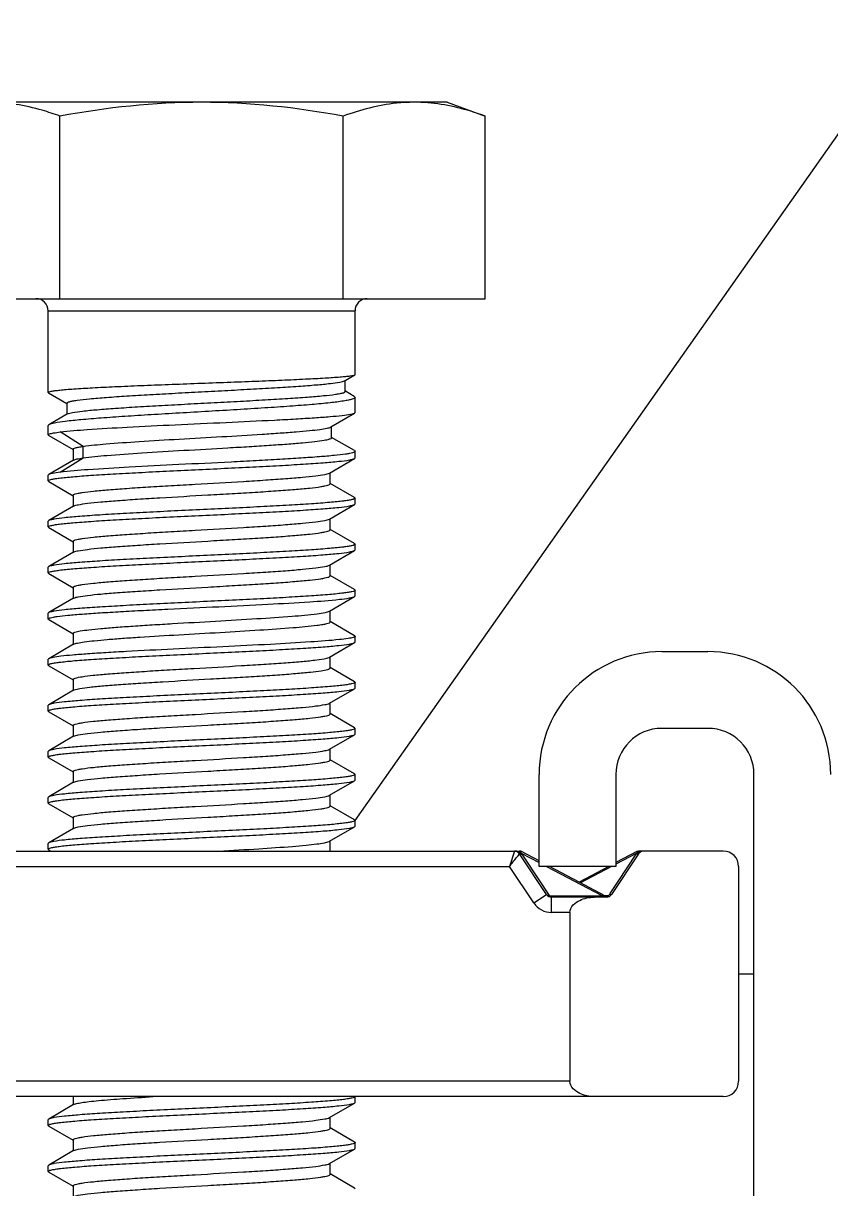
# Model space of a CAD drawing. Extents: x 27938 to 1507990, y 110129 to 923079.
# Drawn here: x 671684.2 to 671989.8, y 382365.2 to 382806.3 of the extents above; entities that cross this region are included whole.
import ezdxf

# ---------------------------------------------------------------- set-up
doc = ezdxf.new("R2010")
doc.units = 0
doc.header["$LTSCALE"] = 1000
doc.header["$MEASUREMENT"] = 0
doc.styles.get("Standard").update_dxf_attribs({"font": 'gbenor.shx', "bigfont": 'gbcbig.shx'})
doc.dimstyles.get("Standard").update_dxf_attribs({"dimtxt": 0.18, "dimasz": 0.18, "dimexe": 0.18, "dimexo": 0.0625, "dimgap": 0.09, "dimtad": 0, "dimtih": 1, "dimtoh": 1, "dimdec": 4, "dimzin": 0, "dimdsep": 46, "dimtxsty": 'Standard', "dimcen": 0.09, "dimadec": 0, "dimazin": 0, "dimtfac": 1, "dimtdec": 4, "dimtofl": 0, "dimtmove": 0, "dimatfit": 3, "dimfxl": 1, "dimtolj": 1, "dimtzin": 0, "dimarcsym": 0})

msp = doc.modelspace()

# ---------------------------------------------------------------- linework, layer by layer
at = {"linetype": 'Continuous'}
for p, q in [((671844.57, 382776.43), (671658.71, 382776.43)), ((671844.57, 382776.43), (671858.95, 382771.2)), ((671697.99, 382702.09), (671697.99, 382771.2)), ((671805.29, 382702.09), (671805.29, 382771.2)), ((671858.95, 382702.09), (671858.95, 382771.2)), ((671644.34, 382702.09), (671858.95, 382702.09)), ((671693.56, 382666.61), (671693.56, 382697.44)), ((671693.56, 382666.61), (671693.56, 382697.44)), ((671693.56, 382697.44), (671809.72, 382697.44)), ((671809.72, 382673.39), (671809.72, 382697.44)), ((671809.72, 382673.39), (671809.72, 382697.44)), ((671805.79, 382671.05), (671806, 382671.17)), ((671806, 382671.17), (671809.62, 382673.27)), ((671806, 382666.93), (671806, 382671.17)), ((671809.62, 382673.27), (671809.72, 382673.39)), ((671693.56, 382666.61), (671693.56, 382666.63)), ((671693.7, 382666.45), (671693.56, 382666.61)), ((671693.7, 382666.45), (671700.57, 382662.46)), ((671806.05, 382667.03), (671806, 382667.06)), ((671809.4, 382665.08), (671806.05, 382667.03)), ((671809.4, 382665.08), (671809.72, 382664.71)), ((671700.57, 382662.46), (671700.62, 382662.43)), ((671700.62, 382662.56), (671700.62, 382658.33)), ((671809.72, 382658.96), (671809.72, 382664.71)), ((671809.72, 382658.96), (671809.72, 382664.71)), ((671700.85, 382658.46), (671693.83, 382654.39)), ((671800.58, 382653.55), (671809.55, 382658.77)), ((671809.55, 382658.77), (671809.72, 382658.96)), ((671693.83, 382654.39), (671693.56, 382654.07)), ((671693.56, 382650.54), (671693.56, 382654.07)), ((671693.56, 382650.54), (671693.56, 382654.07)), ((671800.81, 382649.46), (671800.81, 382653.68)), ((671693.76, 382650.31), (671693.56, 382650.54)), ((671693.76, 382650.31), (671702.97, 382644.95)), ((671706.76, 382646.19), (671698.08, 382651.64)), ((671809.49, 382644.57), (671800.81, 382649.6)), ((671702.97, 382645.09), (671702.97, 382640.87)), ((671706.76, 382641.83), (671706.76, 382646.19)), ((671809.49, 382644.57), (671809.72, 382644.3)), ((671809.72, 382641.83), (671809.72, 382644.3)), ((671809.72, 382641.83), (671809.72, 382644.3)), ((671809.72, 382644.3), (671809.72, 382644.27)), ((671703.21, 382641), (671693.76, 382635.53)), ((671698.08, 382636.4), (671706.76, 382641.83)), ((671800.08, 382636.1), (671809.53, 382641.6)), ((671809.53, 382641.6), (671809.72, 382641.83)), ((671693.76, 382635.53), (671693.56, 382635.3)), ((671693.56, 382633.12), (671693.56, 382635.3)), ((671693.56, 382633.12), (671693.56, 382635.3)), ((671800.31, 382632.02), (671800.31, 382636.24)), ((671693.76, 382632.89), (671693.56, 382633.12)), ((671693.76, 382632.89), (671702.97, 382627.53)), ((671809.52, 382626.82), (671800.31, 382632.16)), ((671702.97, 382627.66), (671702.97, 382623.44)), ((671809.52, 382626.82), (671809.72, 382626.59)), ((671809.72, 382624.4), (671809.72, 382626.59)), ((671809.72, 382624.4), (671809.72, 382626.59)), ((671809.72, 382626.59), (671809.72, 382626.56)), ((671703.21, 382623.58), (671693.76, 382618.1)), ((671800.08, 382618.68), (671809.53, 382624.18)), ((671809.53, 382624.18), (671809.72, 382624.4)), ((671693.76, 382618.1), (671693.56, 382617.87)), ((671693.56, 382615.69), (671693.56, 382617.87)), ((671693.56, 382615.69), (671693.56, 382617.87)), ((671800.31, 382614.6), (671800.31, 382618.82)), ((671693.76, 382615.46), (671693.56, 382615.69)), ((671693.76, 382615.46), (671702.97, 382610.1)), ((671809.52, 382609.39), (671800.31, 382614.73)), ((671702.97, 382610.24), (671702.97, 382606.02)), ((671809.52, 382609.39), (671809.72, 382609.16)), ((671809.72, 382606.98), (671809.72, 382609.16)), ((671809.72, 382606.98), (671809.72, 382609.16)), ((671809.72, 382609.16), (671809.72, 382609.13)), ((671703.21, 382606.16), (671693.76, 382600.68)), ((671800.08, 382601.26), (671809.53, 382606.75)), ((671809.53, 382606.75), (671809.72, 382606.98)), ((671693.76, 382600.68), (671693.56, 382600.45)), ((671693.56, 382598.27), (671693.56, 382600.45)), ((671693.56, 382598.27), (671693.56, 382600.45)), ((671800.31, 382597.17), (671800.31, 382601.39)), ((671693.76, 382598.04), (671693.56, 382598.27)), ((671693.76, 382598.04), (671702.97, 382592.68)), ((671809.52, 382591.97), (671800.31, 382597.31)), ((671702.97, 382592.82), (671702.97, 382588.6)), ((671809.52, 382591.97), (671809.72, 382591.74)), ((671809.72, 382589.56), (671809.72, 382591.74)), ((671809.72, 382589.56), (671809.72, 382591.74)), ((671809.72, 382591.74), (671809.72, 382591.71)), ((671703.21, 382588.73), (671693.76, 382583.26)), ((671800.08, 382583.83), (671809.53, 382589.33)), ((671809.53, 382589.33), (671809.72, 382589.56)), ((671693.76, 382583.26), (671693.56, 382583.03)), ((671693.56, 382580.84), (671693.56, 382583.03)), ((671693.56, 382580.84), (671693.56, 382583.03)), ((671800.31, 382579.75), (671800.31, 382583.97)), ((671693.56, 382580.84), (671693.57, 382580.88)), ((671693.76, 382580.62), (671693.56, 382580.84)), ((671693.76, 382580.62), (671702.97, 382575.26)), ((671809.52, 382574.54), (671800.31, 382579.88)), ((671702.97, 382575.39), (671702.97, 382571.17)), ((671809.52, 382574.54), (671809.72, 382574.31)), ((671809.72, 382572.13), (671809.72, 382574.31)), ((671809.72, 382572.13), (671809.72, 382574.31)), ((671703.21, 382571.31), (671693.76, 382565.83)), ((671800.08, 382566.41), (671809.53, 382571.9)), ((671809.53, 382571.9), (671809.72, 382572.13)), ((671925.88, 382568.51), (671943.31, 382568.51)), ((671693.76, 382565.83), (671693.56, 382565.6)), ((671693.56, 382563.42), (671693.56, 382565.6)), ((671799.95, 382566.34), (671800.08, 382566.41)), ((671800.31, 382562.32), (671800.31, 382566.54)), ((671693.76, 382563.19), (671693.56, 382563.42)), ((671693.76, 382563.19), (671702.97, 382557.83)), ((671809.52, 382557.12), (671800.31, 382562.46)), ((671702.97, 382557.97), (671702.97, 382553.75)), ((671809.52, 382557.12), (671809.72, 382556.89)), ((671809.53, 382554.48), (671809.72, 382554.71)), ((671809.72, 382554.71), (671809.72, 382556.89)), ((671809.72, 382554.71), (671809.72, 382556.89)), ((671809.72, 382556.89), (671809.72, 382556.86)), ((671703.21, 382553.88), (671693.76, 382548.41)), ((671703.21, 382553.88), (671703.45, 382554)), ((671800.08, 382548.98), (671809.53, 382554.48)), ((671693.76, 382548.41), (671693.56, 382548.18)), ((671693.56, 382546), (671693.56, 382548.18)), ((671693.56, 382546), (671693.56, 382548.18)), ((671693.76, 382545.77), (671693.56, 382546)), ((671800.31, 382544.9), (671800.31, 382549.12)), ((671693.76, 382545.77), (671702.97, 382540.41)), ((671809.52, 382539.7), (671800.31, 382545.04)), ((671702.97, 382540.54), (671702.97, 382536.32)), ((671800.08, 382531.56), (671809.53, 382537.06)), ((671809.52, 382539.7), (671809.72, 382539.47)), ((671809.53, 382537.06), (671809.72, 382537.28)), ((671809.72, 382537.28), (671809.72, 382539.47)), ((671809.72, 382537.28), (671809.72, 382539.47)), ((671809.72, 382539.47), (671809.72, 382539.44)), ((671943.31, 382539.47), (671925.88, 382539.47)), ((671703.21, 382536.46), (671693.76, 382530.98)), ((671693.76, 382530.98), (671693.56, 382530.75)), ((671693.56, 382528.57), (671693.56, 382530.75)), ((671693.56, 382528.57), (671693.56, 382530.75)), ((671693.76, 382528.34), (671693.56, 382528.57)), ((671693.76, 382528.34), (671702.97, 382522.98)), ((671800.31, 382527.48), (671800.31, 382531.7)), ((671809.52, 382522.27), (671800.31, 382527.61)), ((671702.97, 382523.12), (671702.97, 382518.9)), ((671800.08, 382514.14), (671809.53, 382519.63)), ((671809.52, 382522.27), (671809.72, 382522.04)), ((671809.53, 382519.63), (671809.72, 382519.86)), ((671809.72, 382519.86), (671809.72, 382522.04)), ((671809.72, 382519.86), (671809.72, 382522.04)), ((671809.72, 382522.04), (671809.72, 382522.01)), ((671879.42, 382487.19), (671879.42, 382522.04)), ((671908.46, 382522.04), (671908.46, 382487.19)), ((671960.73, 382138.71), (671960.73, 382522.04)), ((671703.21, 382519.04), (671693.76, 382513.56)), ((671693.76, 382513.56), (671693.56, 382513.33)), ((671693.56, 382511.15), (671693.56, 382513.33)), ((671693.56, 382511.15), (671693.56, 382513.33)), ((671693.76, 382510.92), (671693.56, 382511.15)), ((671693.76, 382510.92), (671702.97, 382505.56)), ((671800.31, 382510.05), (671800.31, 382514.27)), ((671809.52, 382504.85), (671800.31, 382510.19)), ((671702.97, 382505.7), (671702.97, 382501.48)), ((671800.08, 382496.71), (671809.53, 382502.21)), ((671809.52, 382504.85), (671809.72, 382504.62)), ((671809.53, 382502.21), (671809.72, 382502.44)), ((671809.72, 382502.44), (671809.72, 382504.62)), ((671809.72, 382502.44), (671809.72, 382504.62)), ((671809.72, 382504.62), (671809.72, 382504.59)), ((671703.21, 382501.61), (671693.76, 382496.14)), ((671633.24, 382493), (671871.9, 382493)), ((671693.76, 382496.14), (671693.56, 382495.91)), ((671693.56, 382493.72), (671693.56, 382495.91)), ((671693.56, 382493.72), (671693.56, 382495.91)), ((671693.76, 382493.5), (671693.56, 382493.72)), ((671693.76, 382493.5), (671694.61, 382493)), ((671799.87, 382496.61), (671800.08, 382496.71)), ((671800.31, 382493), (671800.31, 382496.85)), ((671870.04, 382493), (671868.18, 382487.19)), ((671918.82, 382493), (671917.16, 382493)), ((671918.39, 382493), (671917.2, 382493)), ((671949.11, 382493), (671918.99, 382493)), ((671871.82, 382492.21), (671871.74, 382492.26)), ((671871.9, 382492.2), (671871.82, 382492.21)), ((671882.21, 382476.61), (671871.98, 382491.97)), ((671872.25, 382492.12), (671872.59, 382492.25)), ((671872.45, 382492.33), (671872.73, 382492.81)), ((671872.47, 382492.34), (671872.53, 382492.29)), ((671872.53, 382492.29), (671872.59, 382492.25)), ((671872.59, 382492.25), (671879.42, 382488.66)), ((671879.42, 382489.26), (671872.72, 382492.8)), ((671872.87, 382491.87), (671879.77, 382481.42)), ((671917.06, 382491.97), (671906.82, 382476.61)), ((671916.35, 382492.8), (671908.46, 382488.63)), ((671916.41, 382492.21), (671908.46, 382488.02)), ((671909.27, 382481.48), (671916.17, 382491.88)), ((671916.41, 382492.21), (671916.59, 382492.35)), ((671916.76, 382492.08), (671916.41, 382492.21)), ((671916.71, 382492.64), (671916.61, 382492.43)), ((671917.37, 382492.59), (671918, 382492.8)), ((671635.11, 382487.19), (671868.18, 382487.19)), ((671877.38, 382473.39), (671868.18, 382487.19)), ((671908.46, 382487.19), (671879.42, 382487.19)), ((671882.22, 382487.19), (671903.17, 382476.18)), ((671894.52, 382481.28), (671883.33, 382487.19)), ((671905.73, 382487.19), (671894.52, 382481.28)), ((671906.83, 382487.17), (671895.08, 382480.98)), ((671954.92, 382487.19), (671954.92, 382405.88)), ((671879.77, 382481.42), (671882.72, 382476.94)), ((671904.52, 382475.99), (671894.52, 382481.28)), ((671906.28, 382476.97), (671909.27, 382481.48)), ((671877.38, 382473.39), (671882.21, 382476.61)), ((671882.72, 382476.94), (671883.09, 382476.39)), ((671883.57, 382476.13), (671903.17, 382476.18)), ((671884.15, 382469.77), (671884.15, 382475.58)), ((671904.89, 382475.58), (671884.15, 382475.58)), ((671903.17, 382476.18), (671903.71, 382476.06)), ((671903.71, 382476.06), (671903.87, 382476.02)), ((671903.87, 382476.02), (671904.17, 382475.95)), ((671904.13, 382476.2), (671905.46, 382476.19)), ((671904.34, 382475.79), (671904.17, 382475.95)), ((671905.3, 382475.86), (671905.46, 382476.19)), ((671905.94, 382476.45), (671906.15, 382476.76)), ((671906.33, 382476.41), (671905.94, 382476.45)), ((671906.15, 382476.76), (671906.28, 382476.97)), ((671891.03, 382469.77), (671884.15, 382469.77)), ((671891.03, 382469.77), (671891.03, 382405.88)), ((671954.92, 382446.54), (671960.73, 382446.54)), ((671891.03, 382405.88), (671548.36, 382405.88)), ((671949.11, 382400.07), (671554.17, 382400.07)), ((671703.21, 382397.07), (671693.76, 382391.59)), ((671702.97, 382400.07), (671702.97, 382396.93)), ((671800.08, 382392.17), (671809.53, 382397.66)), ((671809.53, 382397.66), (671809.72, 382397.89)), ((671809.72, 382397.89), (671809.72, 382400.07)), ((671809.72, 382397.89), (671809.72, 382400.07)), ((671693.76, 382391.59), (671693.56, 382391.36)), ((671800.31, 382388.08), (671800.31, 382392.3)), ((671693.56, 382389.18), (671693.56, 382391.36)), ((671693.56, 382389.18), (671693.56, 382391.36)), ((671693.76, 382388.95), (671693.56, 382389.18)), ((671693.76, 382388.95), (671702.97, 382383.59)), ((671809.52, 382382.88), (671800.31, 382388.22)), ((671702.97, 382383.73), (671702.97, 382379.51)), ((671703.21, 382379.64), (671693.76, 382374.17)), ((671800.08, 382374.74), (671809.53, 382380.24)), ((671809.53, 382380.24), (671809.72, 382380.47)), ((671809.72, 382380.47), (671809.72, 382382.65)), ((671809.72, 382380.47), (671809.72, 382382.65)), ((671809.72, 382382.65), (671809.72, 382382.62)), ((671693.76, 382374.17), (671693.56, 382373.94)), ((671693.56, 382371.76), (671693.56, 382373.94)), ((671693.56, 382371.76), (671693.56, 382373.94)), ((671800.31, 382370.66), (671800.31, 382374.88)), ((671693.76, 382371.53), (671693.56, 382371.76)), ((671693.76, 382371.53), (671702.97, 382366.17)), ((671809.52, 382365.46), (671800.31, 382370.8)), ((671702.97, 382366.3), (671702.97, 382362.08)), ((671809.52, 382365.46), (671809.72, 382365.23))]:
    msp.add_line(p, q, dxfattribs=at)
for centre, radius, start, end in [((671688.92, 382697.44), 4.65, 0, 90), ((671814.37, 382697.44), 4.65, 90, 180), ((671809.51, 382664.71), 0.216, 352.473, 359.9874), ((671925.88, 382522.04), 46.46, 90, 180), ((671943.31, 382522.04), 46.46, 0, 90), ((671925.88, 382522.04), 17.42, 90, 180), ((671943.31, 382522.04), 17.42, 0, 90), ((671870.05, 382487.71), 5.29, 80.5318, 90.0397), ((671870.04, 382490.68), 2.32, 33.6901, 90), ((671918.99, 382490.68), 2.32, 90, 146.3099), ((671949.11, 382487.19), 5.81, 0, 90), ((671870.33, 382488.83), 4.13, 67.0808, 71.6139), ((671870.5, 382489.24), 3.69, 62.2609, 67.0902), ((671870.62, 382489.48), 3.42, 61.176, 62.2111), ((671871.13, 382491.99), 1.36, 32.6852, 34.7374), ((671870.71, 382489.63), 3.24, 57.7436, 61.1962), ((671870.99, 382491.89), 1.54, 29.1761, 32.7458), ((671871.13, 382491.97), 1.37, 24.8124, 29.1852), ((671871.28, 382492.04), 1.21, 19.6457, 24.8196), ((671871.41, 382492.09), 1.07, 13.0088, 19.662), ((671869.49, 382489.65), 4.05, 33.3657, 39.9733), ((671919.57, 382489.62), 4.09, 140.7761, 146.4499), ((671937.18, 382424.54), 70.87, 106.6154, 106.8895), ((671917.73, 382492.03), 1.18, 160.2304, 163.9636), ((671909.23, 382518.19), 26.86, 286.6266, 287.6315), ((671884.15, 382477.9), 2.32, 213.6901, 270), ((671883.7, 382477.53), 1.74, 242.3724, 264.9828), ((671904.33, 382476.65), 0.719, 256.9317, 262.7384), ((671905.34, 382477.53), 1.74, 242.1358, 297.4642), ((671904.89, 382477.9), 2.32, 270, 326.3099), ((671904.42, 382476.43), 1.05, 323.4647, 326.9897), ((671884.15, 382477.9), 8.13, 213.6901, 270), ((671949.11, 382405.88), 5.81, 270, 0)]:
    msp.add_arc(centre, radius, start, end, dxfattribs=at)
for points, knots in [([(671697.99, 382771.2), (671695.79, 382772), (671687.13, 382774.88), (671677.96, 382776.43), (671671.16, 382776.43)], [0, 0, 0, 0, 0.255699, 1, 1, 1, 1]), ([(671832.12, 382776.43), (671829.87, 382776.43), (671820.72, 382775.95), (671811.77, 382773.56), (671805.29, 382771.2)], [0, 0, 0, 0, 0.246322, 1, 1, 1, 1]), ([(671858.95, 382771.2), (671856.75, 382772), (671848.09, 382774.88), (671838.92, 382776.43), (671832.12, 382776.43)], [0, 0, 0, 0, 0.255699, 1, 1, 1, 1]), ([(671693.56, 382666.63), (671693.6, 382666.76), (671694.09, 382666.92), (671694.89, 382667.12), (671696.31, 382667.32), (671698.18, 382667.53), (671700.56, 382667.75), (671704.65, 382668.05), (671710.79, 382668.41), (671719.22, 382668.83), (671728.85, 382669.24), (671739.31, 382669.65), (671750.23, 382670.06), (671761.19, 382670.47), (671771.81, 382670.87), (671781.69, 382671.27), (671790.46, 382671.66), (671797.81, 382672.05), (671802.91, 382672.38), (671806.08, 382672.66), (671807.73, 382672.84), (671808.85, 382673.03), (671809.44, 382673.16), (671809.62, 382673.27)], [0, 0, 0, 0, 0.003381, 0.010986, 0.023001, 0.039366, 0.059948, 0.084568, 0.144999, 0.218466, 0.30228, 0.393369, 0.488398, 0.583881, 0.67631, 0.762298, 0.838693, 0.902698, 0.951975, 0.970513, 0.984751, 0.994586, 1, 1, 1, 1]), ([(671700.62, 382662.56), (671700.62, 382662.68), (671701.02, 382662.94), (671701.73, 382663.14), (671702.98, 382663.42), (671705.5, 382663.8), (671709.76, 382664.26), (671716.02, 382664.78), (671723.64, 382665.3), (671732.34, 382665.82), (671741.78, 382666.34), (671751.63, 382666.87), (671761.52, 382667.39), (671771.09, 382667.91), (671780, 382668.42), (671787.94, 382668.93), (671794.62, 382669.44), (671799.86, 382669.9), (671803.38, 382670.43), (671805.25, 382670.73), (671805.79, 382671.05)], [0, 0, 0, 0, 0.003478, 0.010905, 0.022714, 0.038888, 0.08377, 0.143931, 0.217105, 0.300546, 0.391147, 0.485568, 0.580364, 0.672117, 0.757557, 0.833683, 0.897862, 0.947927, 0.982266, 1, 1, 1, 1]), ([(671700.85, 382658.46), (671701.42, 382658.79), (671703.39, 382659.11), (671707.09, 382659.66), (671712.57, 382660.14), (671719.5, 382660.67), (671727.67, 382661.19), (671736.77, 382661.72), (671746.45, 382662.24), (671756.36, 382662.76), (671766.15, 382663.28), (671775.44, 382663.8), (671783.93, 382664.31), (671791.31, 382664.82), (671797.31, 382665.31), (671801.38, 382665.76), (671803.77, 382666.12), (671804.95, 382666.38), (671805.63, 382666.57), (671806, 382666.82), (671806, 382666.93)], [0, 0, 0, 0, 0.01879, 0.054986, 0.107411, 0.174108, 0.252565, 0.339846, 0.432717, 0.527771, 0.621558, 0.710715, 0.792084, 0.862827, 0.920523, 0.963255, 0.978576, 0.989732, 0.99673, 1, 1, 1, 1]), ([(671809.72, 382664.68), (671809.7, 382664.53), (671809.27, 382664.23), (671808.45, 382663.96), (671807.09, 382663.63), (671804.34, 382663.15), (671799.73, 382662.59), (671792.96, 382661.96), (671784.7, 382661.33), (671775.26, 382660.69), (671764.96, 382660.06), (671754.19, 382659.42), (671743.33, 382658.79), (671732.76, 382658.17), (671722.88, 382657.55), (671714.02, 382656.93), (671706.53, 382656.32), (671700.62, 382655.75), (671696.6, 382655.13), (671694.46, 382654.75), (671693.83, 382654.39)], [0, 0, 0, 0, 0.003886, 0.011519, 0.02334, 0.039356, 0.083514, 0.142565, 0.214445, 0.296599, 0.386099, 0.479746, 0.574189, 0.666041, 0.75202, 0.829053, 0.894388, 0.945711, 0.981256, 1, 1, 1, 1]), ([(671698.08, 382651.64), (671701.5, 382652.06), (671709.96, 382652.71), (671724.48, 382653.56), (671742, 382654.4), (671760.58, 382655.25), (671775.79, 382655.97), (671786.96, 382656.57), (671794.01, 382657), (671799.88, 382657.43), (671804.44, 382657.81), (671807.49, 382658.26), (671809.09, 382658.5), (671809.55, 382658.77)], [0, 0, 0, 0, 0.092558, 0.227667, 0.390531, 0.563263, 0.72685, 0.799502, 0.863318, 0.916535, 0.9577, 0.985721, 1, 1, 1, 1]), ([(671706.76, 382646.19), (671709.61, 382646.61), (671716.68, 382647.25), (671728.81, 382648.12), (671743.44, 382648.98), (671758.99, 382649.86), (671771.75, 382650.6), (671781.13, 382651.23), (671787.1, 382651.68), (671792.1, 382652.13), (671796.02, 382652.55), (671798.72, 382653), (671800.15, 382653.3), (671800.58, 382653.55)], [0, 0, 0, 0, 0.091917, 0.225875, 0.387382, 0.558899, 0.721827, 0.794479, 0.858578, 0.912404, 0.954539, 0.98392, 1, 1, 1, 1]), ([(671693.56, 382650.54), (671693.56, 382650.57), (671693.66, 382650.78), (671693.9, 382650.85), (671694.07, 382650.91)], [0, 0, 0, 0, 0.150032, 1, 1, 1, 1]), ([(671694.07, 382650.91), (671694.56, 382651.08), (671695.9, 382651.35), (671697.24, 382651.54), (671698.08, 382651.64)], [0, 0, 0, 0, 0.381972, 1, 1, 1, 1]), ([(671706.76, 382641.83), (671709.74, 382642.27), (671717.16, 382642.94), (671729.88, 382643.83), (671745.17, 382644.72), (671758.72, 382645.49), (671769.48, 382646.12), (671776.93, 382646.59), (671783.64, 382647.05), (671789.42, 382647.52), (671794.1, 382647.98), (671797.53, 382648.41), (671799.62, 382648.82), (671800.55, 382649.14), (671800.81, 382649.36), (671800.81, 382649.46)], [0, 0, 0, 0, 0.095824, 0.236156, 0.404676, 0.581721, 0.666965, 0.74667, 0.818513, 0.880413, 0.930596, 0.967658, 0.990667, 0.99686, 1, 1, 1, 1]), ([(671809.72, 382644.27), (671809.69, 382644.15), (671809.32, 382643.93), (671808.65, 382643.71), (671807.52, 382643.46), (671805.26, 382643.1), (671801.45, 382642.68), (671795.83, 382642.19), (671788.93, 382641.71), (671780.94, 382641.22), (671772.1, 382640.74), (671759.37, 382640.08), (671743.36, 382639.3), (671725.33, 382638.4), (671710.34, 382637.5), (671701.61, 382636.84), (671698.08, 382636.4)], [0, 0, 0, 0, 0.0033, 0.009857, 0.019984, 0.033682, 0.071486, 0.122281, 0.18463, 0.256736, 0.336512, 0.421646, 0.598027, 0.76553, 0.904858, 1, 1, 1, 1]), ([(671702.97, 382645.09), (671702.97, 382645.21), (671703.35, 382645.47), (671704.05, 382645.68), (671705.26, 382645.96), (671706.21, 382646.11), (671706.76, 382646.19)], [0, 0, 0, 0, 0.090831, 0.281881, 0.585261, 1, 1, 1, 1]), ([(671693.56, 382633.12), (671693.56, 382633.24), (671694, 382633.49), (671694.76, 382633.69), (671696.11, 382633.96), (671698.83, 382634.33), (671703.45, 382634.78), (671710.24, 382635.29), (671718.55, 382635.8), (671728.06, 382636.32), (671738.43, 382636.84), (671749.28, 382637.36), (671760.22, 382637.88), (671770.85, 382638.4), (671780.77, 382638.92), (671789.64, 382639.44), (671797.12, 382639.94), (671802.94, 382640.45), (671806.67, 382640.88), (671808.64, 382641.28), (671809.3, 382641.47), (671809.53, 382641.6)], [0, 0, 0, 0, 0.00322, 0.0104, 0.021911, 0.037725, 0.081756, 0.140993, 0.213313, 0.296099, 0.38634, 0.48076, 0.575929, 0.668382, 0.754759, 0.831923, 0.897075, 0.947869, 0.982512, 0.993416, 1, 1, 1, 1]), ([(671703.21, 382641), (671703.59, 382641.22), (671704.8, 382641.51), (671705.98, 382641.72), (671706.76, 382641.83)], [0, 0, 0, 0, 0.360548, 1, 1, 1, 1]), ([(671698.08, 382636.4), (671697.12, 382636.28), (671695.69, 382636.05), (671694.2, 382635.78), (671693.76, 382635.53)], [0, 0, 0, 0, 0.654168, 1, 1, 1, 1]), ([(671702.97, 382627.66), (671702.97, 382627.78), (671703.31, 382628.03), (671703.96, 382628.23), (671705.08, 382628.5), (671707.34, 382628.87), (671711.17, 382629.32), (671716.81, 382629.82), (671723.71, 382630.34), (671731.62, 382630.85), (671740.25, 382631.37), (671752.28, 382632.06), (671764.21, 382632.73), (671775.61, 382633.44), (671783.06, 382633.95), (671789.37, 382634.47), (671794.35, 382634.94), (671797.74, 382635.47), (671799.55, 382635.79), (671800.08, 382636.1)], [0, 0, 0, 0, 0.003516, 0.010771, 0.022251, 0.037963, 0.081622, 0.14032, 0.211989, 0.294071, 0.383621, 0.477423, 0.664258, 0.750574, 0.827953, 0.893625, 0.945254, 0.981055, 1, 1, 1, 1]), ([(671703.21, 382623.58), (671703.74, 382623.89), (671705.54, 382624.21), (671708.94, 382624.74), (671713.92, 382625.22), (671720.23, 382625.73), (671727.69, 382626.24), (671739.08, 382626.95), (671751.01, 382627.63), (671763.04, 382628.31), (671771.67, 382628.83), (671779.57, 382629.35), (671786.47, 382629.86), (671792.11, 382630.36), (671795.94, 382630.81), (671798.21, 382631.18), (671799.32, 382631.45), (671799.97, 382631.65), (671800.31, 382631.9), (671800.31, 382632.02)], [0, 0, 0, 0, 0.018976, 0.054803, 0.106452, 0.172137, 0.249523, 0.33584, 0.522662, 0.616451, 0.705987, 0.788054, 0.859709, 0.918395, 0.962045, 0.977755, 0.98923, 0.996486, 1, 1, 1, 1]), ([(671809.72, 382626.56), (671809.69, 382626.42), (671809.22, 382626.2), (671808.41, 382625.98), (671807.01, 382625.72), (671805.16, 382625.47), (671802.81, 382625.21), (671798.78, 382624.84), (671792.72, 382624.39), (671784.39, 382623.88), (671774.87, 382623.36), (671764.52, 382622.85), (671753.7, 382622.33), (671742.8, 382621.81), (671732.22, 382621.29), (671722.35, 382620.77), (671713.54, 382620.26), (671706.1, 382619.75), (671700.31, 382619.25), (671696.61, 382618.82), (671694.64, 382618.42), (671693.98, 382618.23), (671693.76, 382618.1)], [0, 0, 0, 0, 0.003588, 0.01121, 0.023135, 0.039326, 0.059664, 0.083976, 0.143635, 0.216182, 0.29901, 0.389133, 0.483302, 0.578116, 0.670151, 0.75609, 0.832833, 0.897615, 0.948118, 0.982576, 0.993432, 1, 1, 1, 1]), ([(671693.56, 382615.69), (671693.56, 382615.82), (671694, 382616.07), (671694.76, 382616.27), (671696.11, 382616.53), (671698.83, 382616.91), (671703.45, 382617.36), (671710.24, 382617.86), (671718.55, 382618.38), (671728.06, 382618.9), (671738.43, 382619.42), (671749.28, 382619.94), (671760.22, 382620.46), (671770.85, 382620.98), (671780.77, 382621.5), (671789.64, 382622.01), (671797.12, 382622.52), (671802.94, 382623.03), (671806.67, 382623.46), (671808.64, 382623.86), (671809.3, 382624.05), (671809.53, 382624.18)], [0, 0, 0, 0, 0.00322, 0.0104, 0.021911, 0.037726, 0.081758, 0.140994, 0.213314, 0.296099, 0.38634, 0.48076, 0.575927, 0.668379, 0.754757, 0.831923, 0.897075, 0.947869, 0.982512, 0.993416, 1, 1, 1, 1]), ([(671702.97, 382610.24), (671702.97, 382610.35), (671703.31, 382610.61), (671703.96, 382610.81), (671705.08, 382611.08), (671707.34, 382611.45), (671711.17, 382611.9), (671716.81, 382612.4), (671723.71, 382612.91), (671731.62, 382613.43), (671740.25, 382613.94), (671752.28, 382614.63), (671764.21, 382615.31), (671775.61, 382616.01), (671783.06, 382616.52), (671789.37, 382617.04), (671794.35, 382617.52), (671797.74, 382618.05), (671799.55, 382618.37), (671800.08, 382618.68)], [0, 0, 0, 0, 0.003515, 0.010772, 0.02225, 0.037963, 0.081622, 0.14032, 0.21199, 0.294071, 0.383622, 0.477423, 0.664258, 0.750574, 0.827954, 0.893625, 0.945254, 0.981055, 1, 1, 1, 1]), ([(671703.21, 382606.16), (671703.74, 382606.47), (671705.54, 382606.79), (671708.94, 382607.32), (671713.92, 382607.79), (671720.23, 382608.31), (671727.69, 382608.82), (671739.08, 382609.53), (671751.01, 382610.2), (671763.04, 382610.89), (671771.67, 382611.41), (671779.57, 382611.92), (671786.47, 382612.43), (671792.11, 382612.94), (671795.94, 382613.39), (671798.21, 382613.76), (671799.32, 382614.03), (671799.97, 382614.23), (671800.31, 382614.48), (671800.31, 382614.6)], [0, 0, 0, 0, 0.018976, 0.054803, 0.106452, 0.172137, 0.249523, 0.335841, 0.522662, 0.616452, 0.705988, 0.788055, 0.85971, 0.918396, 0.962045, 0.977753, 0.989231, 0.996484, 1, 1, 1, 1]), ([(671809.72, 382609.13), (671809.69, 382609), (671809.22, 382608.78), (671808.41, 382608.56), (671807.01, 382608.3), (671805.16, 382608.05), (671802.81, 382607.79), (671798.78, 382607.42), (671792.72, 382606.97), (671784.39, 382606.46), (671774.87, 382605.94), (671764.52, 382605.42), (671753.7, 382604.9), (671742.8, 382604.39), (671732.22, 382603.87), (671722.35, 382603.35), (671713.54, 382602.84), (671706.1, 382602.33), (671700.31, 382601.82), (671696.61, 382601.4), (671694.64, 382601), (671693.98, 382600.81), (671693.76, 382600.68)], [0, 0, 0, 0, 0.003588, 0.011209, 0.023134, 0.039324, 0.059662, 0.083974, 0.143632, 0.21618, 0.299009, 0.389132, 0.4833, 0.578113, 0.670149, 0.756088, 0.83283, 0.897612, 0.948116, 0.982575, 0.993432, 1, 1, 1, 1]), ([(671693.56, 382598.27), (671693.56, 382598.39), (671694, 382598.64), (671694.76, 382598.84), (671696.11, 382599.11), (671698.83, 382599.48), (671703.45, 382599.93), (671710.24, 382600.44), (671718.55, 382600.95), (671728.06, 382601.47), (671738.43, 382601.99), (671749.28, 382602.51), (671760.22, 382603.03), (671770.85, 382603.55), (671780.77, 382604.07), (671789.64, 382604.59), (671797.12, 382605.1), (671802.94, 382605.61), (671806.67, 382606.03), (671808.64, 382606.43), (671809.3, 382606.62), (671809.53, 382606.75)], [0, 0, 0, 0, 0.00322, 0.0104, 0.021911, 0.037726, 0.081758, 0.140994, 0.213312, 0.296095, 0.386336, 0.480757, 0.575924, 0.668376, 0.754755, 0.831922, 0.897076, 0.94787, 0.982512, 0.993416, 1, 1, 1, 1]), ([(671702.97, 382592.82), (671702.97, 382592.93), (671703.31, 382593.18), (671703.96, 382593.38), (671705.08, 382593.65), (671707.34, 382594.02), (671711.17, 382594.47), (671716.81, 382594.98), (671723.71, 382595.49), (671731.62, 382596), (671740.25, 382596.52), (671752.28, 382597.21), (671764.21, 382597.88), (671775.61, 382598.59), (671783.06, 382599.1), (671789.37, 382599.62), (671794.35, 382600.09), (671797.74, 382600.62), (671799.55, 382600.94), (671800.08, 382601.26)], [0, 0, 0, 0, 0.003515, 0.010772, 0.02225, 0.037963, 0.081622, 0.14032, 0.21199, 0.294071, 0.383622, 0.477423, 0.664258, 0.750575, 0.827954, 0.893625, 0.945255, 0.981055, 1, 1, 1, 1]), ([(671703.21, 382588.73), (671703.74, 382589.04), (671705.54, 382589.36), (671708.94, 382589.89), (671713.92, 382590.37), (671720.23, 382590.89), (671727.69, 382591.4), (671739.08, 382592.1), (671751.01, 382592.78), (671763.04, 382593.47), (671771.67, 382593.98), (671779.57, 382594.5), (671786.47, 382595.01), (671792.11, 382595.51), (671795.94, 382595.96), (671798.21, 382596.33), (671799.32, 382596.6), (671799.97, 382596.8), (671800.31, 382597.06), (671800.31, 382597.17)], [0, 0, 0, 0, 0.018976, 0.054802, 0.106452, 0.172137, 0.249523, 0.33584, 0.522662, 0.616451, 0.705987, 0.788054, 0.85971, 0.918396, 0.962045, 0.977753, 0.989231, 0.996484, 1, 1, 1, 1]), ([(671809.72, 382591.71), (671809.69, 382591.57), (671809.22, 382591.35), (671808.41, 382591.13), (671807.01, 382590.88), (671805.16, 382590.62), (671802.81, 382590.36), (671798.78, 382589.99), (671792.72, 382589.55), (671784.39, 382589.03), (671774.87, 382588.52), (671764.52, 382588), (671753.7, 382587.48), (671742.8, 382586.96), (671732.22, 382586.44), (671722.35, 382585.93), (671713.54, 382585.41), (671706.1, 382584.91), (671700.31, 382584.4), (671696.61, 382583.97), (671694.64, 382583.58), (671693.98, 382583.38), (671693.76, 382583.26)], [0, 0, 0, 0, 0.003588, 0.011208, 0.023133, 0.039323, 0.05966, 0.083972, 0.14363, 0.21618, 0.29901, 0.389134, 0.483301, 0.578116, 0.670152, 0.75609, 0.832831, 0.897611, 0.948116, 0.982575, 0.993432, 1, 1, 1, 1]), ([(671693.57, 382580.88), (671693.59, 382580.99), (671693.95, 382581.18), (671694.59, 382581.38), (671695.67, 382581.61), (671697.84, 382581.94), (671701.5, 382582.33), (671706.9, 382582.78), (671713.55, 382583.23), (671721.26, 382583.68), (671729.82, 382584.14), (671742.22, 382584.75), (671757.93, 382585.5), (671775.83, 382586.37), (671791.05, 382587.24), (671800.08, 382587.89), (671803.82, 382588.3)], [0, 0, 0, 0, 0.003125, 0.009451, 0.019259, 0.032549, 0.069278, 0.118709, 0.179497, 0.249964, 0.328153, 0.411892, 0.586609, 0.754787, 0.897843, 1, 1, 1, 1]), ([(671803.82, 382588.3), (671805.1, 382588.43), (671806.79, 382588.63), (671808.68, 382589.02), (671809.31, 382589.2), (671809.53, 382589.33)], [0, 0, 0, 0, 0.663188, 0.872597, 1, 1, 1, 1]), ([(671702.97, 382575.39), (671702.97, 382575.49), (671703.22, 382575.71), (671704.11, 382576.02), (671706.12, 382576.43), (671709.4, 382576.85), (671713.9, 382577.3), (671719.45, 382577.75), (671725.9, 382578.21), (671733.08, 382578.67), (671743.5, 382579.29), (671756.72, 382580.03), (671771.79, 382580.91), (671784.62, 382581.78), (671792.22, 382582.43), (671795.37, 382582.84)], [0, 0, 0, 0, 0.003115, 0.009182, 0.031659, 0.067841, 0.116843, 0.177337, 0.247648, 0.325812, 0.409643, 0.584814, 0.753648, 0.897352, 1, 1, 1, 1]), ([(671795.37, 382582.84), (671796.41, 382582.98), (671797.97, 382583.24), (671799.59, 382583.55), (671800.08, 382583.83)], [0, 0, 0, 0, 0.650272, 1, 1, 1, 1]), ([(671703.21, 382571.31), (671703.63, 382571.55), (671705.01, 382571.85), (671707.61, 382572.29), (671711.38, 382572.7), (671716.19, 382573.14), (671721.93, 382573.58), (671730.97, 382574.19), (671743.32, 382574.92), (671758.45, 382575.77), (671772.89, 382576.62), (671785.11, 382577.46), (671792.36, 382578.1), (671795.37, 382578.49)], [0, 0, 0, 0, 0.015918, 0.044768, 0.086031, 0.138698, 0.201427, 0.272595, 0.432694, 0.602452, 0.764307, 0.901529, 1, 1, 1, 1]), ([(671795.37, 382578.49), (671796.08, 382578.58), (671797.31, 382578.75), (671798.9, 382579.07), (671799.79, 382579.3), (671800.31, 382579.6), (671800.31, 382579.75)], [0, 0, 0, 0, 0.417669, 0.72318, 0.914162, 1, 1, 1, 1]), ([(671803.82, 382573.05), (671800.2, 382572.66), (671791.49, 382572.02), (671776.78, 382571.18), (671759.44, 382570.33), (671741.27, 382569.47), (671726.49, 382568.73), (671715.69, 382568.12), (671708.88, 382567.68), (671703.2, 382567.23), (671698.78, 382566.83), (671695.8, 382566.37), (671694.22, 382566.1), (671693.76, 382565.83)], [0, 0, 0, 0, 0.099084, 0.237374, 0.400417, 0.571145, 0.731654, 0.802733, 0.865141, 0.917241, 0.957682, 0.985448, 1, 1, 1, 1]), ([(671809.06, 382573.89), (671808.41, 382573.69), (671806.66, 382573.39), (671804.91, 382573.17), (671803.82, 382573.05)], [0, 0, 0, 0, 0.381874, 1, 1, 1, 1]), ([(671809.72, 382574.31), (671809.72, 382574.28), (671809.58, 382574.02), (671809.28, 382573.96), (671809.06, 382573.89)], [0, 0, 0, 0, 0.139134, 1, 1, 1, 1]), ([(671693.56, 382563.42), (671693.56, 382563.55), (671694, 382563.8), (671694.76, 382563.99), (671696.11, 382564.26), (671698.83, 382564.63), (671703.45, 382565.09), (671710.24, 382565.59), (671718.55, 382566.11), (671728.06, 382566.62), (671738.43, 382567.14), (671749.28, 382567.66), (671760.22, 382568.19), (671770.85, 382568.71), (671780.77, 382569.22), (671789.64, 382569.74), (671797.12, 382570.25), (671802.94, 382570.76), (671806.67, 382571.18), (671808.64, 382571.58), (671809.3, 382571.78), (671809.53, 382571.9)], [0, 0, 0, 0, 0.00322, 0.0104, 0.02191, 0.037724, 0.081755, 0.140991, 0.213309, 0.296091, 0.386332, 0.480756, 0.575929, 0.668382, 0.75476, 0.831926, 0.89708, 0.947873, 0.982513, 0.993416, 1, 1, 1, 1]), ([(671702.97, 382557.97), (671702.97, 382558.08), (671703.3, 382558.33), (671704.41, 382558.67), (671706.94, 382559.13), (671711.03, 382559.61), (671716.61, 382560.11), (671723.41, 382560.62), (671731.22, 382561.13), (671739.75, 382561.64), (671751.69, 382562.33), (671763.55, 382563), (671774.92, 382563.7), (671782.4, 382564.21), (671788.79, 382564.72), (671793.88, 382565.2), (671797.44, 382565.71), (671799.34, 382566.05), (671799.95, 382566.34)], [0, 0, 0, 0, 0.003482, 0.010642, 0.037446, 0.080513, 0.138446, 0.209238, 0.290402, 0.379073, 0.472115, 0.658103, 0.744468, 0.822278, 0.888788, 0.94167, 0.979112, 1, 1, 1, 1]), ([(671703.45, 382554), (671704.12, 382554.27), (671706.09, 382554.63), (671709.77, 382555.13), (671714.94, 382555.61), (671721.38, 382556.12), (671728.89, 382556.63), (671740.23, 382557.32), (671752.04, 382557.99), (671763.9, 382558.67), (671772.36, 382559.18), (671780.1, 382559.69), (671786.83, 382560.19), (671792.34, 382560.69), (671796.39, 382561.16), (671798.89, 382561.62), (671799.98, 382561.96), (671800.31, 382562.21), (671800.31, 382562.32)], [0, 0, 0, 0, 0.022346, 0.06101, 0.114819, 0.181948, 0.260071, 0.346467, 0.531818, 0.624293, 0.712309, 0.792791, 0.862932, 0.920298, 0.962926, 0.989453, 0.996544, 1, 1, 1, 1]), ([(671809.72, 382556.86), (671809.69, 382556.73), (671809.22, 382556.51), (671808.41, 382556.28), (671807.01, 382556.03), (671805.16, 382555.78), (671802.81, 382555.52), (671798.78, 382555.14), (671792.72, 382554.7), (671784.39, 382554.18), (671774.88, 382553.67), (671764.52, 382553.15), (671753.7, 382552.63), (671742.8, 382552.11), (671732.22, 382551.6), (671722.35, 382551.08), (671713.54, 382550.56), (671706.1, 382550.06), (671700.31, 382549.55), (671696.61, 382549.13), (671694.64, 382548.73), (671693.98, 382548.54), (671693.76, 382548.41)], [0, 0, 0, 0, 0.003586, 0.011204, 0.023126, 0.039313, 0.059647, 0.083957, 0.143613, 0.216161, 0.298989, 0.389113, 0.483287, 0.578107, 0.670147, 0.756086, 0.832829, 0.897612, 0.948117, 0.982576, 0.993432, 1, 1, 1, 1]), ([(671693.56, 382546), (671693.56, 382546.12), (671694, 382546.37), (671694.76, 382546.57), (671696.11, 382546.84), (671698.83, 382547.21), (671703.45, 382547.66), (671710.24, 382548.17), (671718.55, 382548.68), (671728.06, 382549.2), (671738.43, 382549.72), (671749.28, 382550.24), (671760.22, 382550.76), (671770.85, 382551.28), (671780.77, 382551.8), (671789.64, 382552.32), (671797.12, 382552.82), (671802.94, 382553.33), (671806.67, 382553.76), (671808.64, 382554.16), (671809.3, 382554.35), (671809.53, 382554.48)], [0, 0, 0, 0, 0.00322, 0.0104, 0.02191, 0.037724, 0.081754, 0.14099, 0.21331, 0.296094, 0.386335, 0.48076, 0.575932, 0.668386, 0.754762, 0.831926, 0.897079, 0.947872, 0.982513, 0.993416, 1, 1, 1, 1]), ([(671702.97, 382540.54), (671702.97, 382540.66), (671703.31, 382540.91), (671703.96, 382541.11), (671705.08, 382541.38), (671707.34, 382541.75), (671711.17, 382542.2), (671716.81, 382542.7), (671723.71, 382543.22), (671731.62, 382543.73), (671740.25, 382544.25), (671752.28, 382544.94), (671764.21, 382545.61), (671775.61, 382546.32), (671783.06, 382546.83), (671789.37, 382547.35), (671794.35, 382547.82), (671797.74, 382548.35), (671799.55, 382548.67), (671800.08, 382548.98)], [0, 0, 0, 0, 0.003515, 0.010772, 0.02225, 0.037963, 0.081623, 0.14032, 0.21199, 0.294071, 0.383622, 0.477423, 0.664258, 0.750574, 0.827954, 0.893625, 0.945254, 0.981055, 1, 1, 1, 1]), ([(671703.21, 382536.46), (671703.74, 382536.77), (671705.54, 382537.09), (671708.94, 382537.62), (671713.92, 382538.1), (671720.23, 382538.61), (671727.69, 382539.12), (671739.08, 382539.83), (671751.01, 382540.51), (671763.04, 382541.19), (671771.67, 382541.71), (671779.57, 382542.23), (671786.47, 382542.74), (671792.11, 382543.24), (671795.94, 382543.69), (671798.21, 382544.06), (671799.32, 382544.33), (671799.97, 382544.53), (671800.31, 382544.78), (671800.31, 382544.9)], [0, 0, 0, 0, 0.018976, 0.054803, 0.106452, 0.172137, 0.249523, 0.33584, 0.522662, 0.616452, 0.705988, 0.788055, 0.85971, 0.918396, 0.962046, 0.977753, 0.989231, 0.996484, 1, 1, 1, 1]), ([(671693.56, 382528.57), (671693.56, 382528.7), (671694, 382528.95), (671694.76, 382529.15), (671696.11, 382529.41), (671698.83, 382529.79), (671703.45, 382530.24), (671710.24, 382530.74), (671718.55, 382531.26), (671728.06, 382531.78), (671738.43, 382532.3), (671749.28, 382532.82), (671760.22, 382533.34), (671770.85, 382533.86), (671780.77, 382534.38), (671789.64, 382534.89), (671797.12, 382535.4), (671802.94, 382535.91), (671806.67, 382536.34), (671808.64, 382536.74), (671809.3, 382536.93), (671809.53, 382537.06)], [0, 0, 0, 0, 0.00322, 0.0104, 0.02191, 0.037725, 0.081755, 0.140991, 0.213311, 0.296097, 0.386338, 0.48076, 0.575931, 0.668384, 0.754761, 0.831924, 0.897077, 0.94787, 0.982513, 0.993416, 1, 1, 1, 1]), ([(671809.72, 382539.44), (671809.69, 382539.3), (671809.22, 382539.08), (671808.41, 382538.86), (671807.01, 382538.6), (671805.16, 382538.35), (671802.81, 382538.09), (671798.78, 382537.72), (671792.72, 382537.27), (671784.39, 382536.76), (671774.88, 382536.25), (671764.52, 382535.73), (671753.7, 382535.21), (671742.8, 382534.69), (671732.23, 382534.17), (671722.35, 382533.65), (671713.54, 382533.14), (671706.1, 382532.63), (671700.31, 382532.13), (671696.61, 382531.7), (671694.64, 382531.3), (671693.98, 382531.11), (671693.76, 382530.98)], [0, 0, 0, 0, 0.003585, 0.011201, 0.023122, 0.039308, 0.059642, 0.083951, 0.143606, 0.216151, 0.298977, 0.389102, 0.483275, 0.578097, 0.670138, 0.75608, 0.832826, 0.897611, 0.948117, 0.982576, 0.993432, 1, 1, 1, 1]), ([(671702.97, 382523.12), (671702.97, 382523.23), (671703.31, 382523.49), (671703.96, 382523.69), (671705.08, 382523.96), (671707.34, 382524.33), (671711.17, 382524.78), (671716.81, 382525.28), (671723.71, 382525.79), (671731.62, 382526.31), (671740.25, 382526.82), (671752.28, 382527.51), (671764.21, 382528.19), (671775.61, 382528.89), (671783.06, 382529.41), (671789.37, 382529.92), (671794.35, 382530.4), (671797.74, 382530.93), (671799.55, 382531.25), (671800.08, 382531.56)], [0, 0, 0, 0, 0.003516, 0.010771, 0.022251, 0.037963, 0.081622, 0.14032, 0.21199, 0.294071, 0.383622, 0.477423, 0.664258, 0.750575, 0.827954, 0.893625, 0.945255, 0.981055, 1, 1, 1, 1]), ([(671703.21, 382519.04), (671703.74, 382519.35), (671705.54, 382519.67), (671708.94, 382520.2), (671713.92, 382520.67), (671720.23, 382521.19), (671727.69, 382521.7), (671739.08, 382522.41), (671751.01, 382523.08), (671763.04, 382523.77), (671771.67, 382524.29), (671779.57, 382524.8), (671786.47, 382525.31), (671792.11, 382525.82), (671795.94, 382526.27), (671798.21, 382526.64), (671799.32, 382526.91), (671799.97, 382527.11), (671800.31, 382527.36), (671800.31, 382527.48)], [0, 0, 0, 0, 0.018976, 0.054802, 0.106452, 0.172137, 0.249523, 0.33584, 0.522661, 0.616451, 0.705987, 0.788054, 0.85971, 0.918396, 0.962045, 0.977753, 0.989231, 0.996484, 1, 1, 1, 1]), ([(671693.56, 382511.15), (671693.56, 382511.27), (671694, 382511.52), (671694.76, 382511.72), (671696.11, 382511.99), (671698.83, 382512.36), (671703.45, 382512.81), (671710.24, 382513.32), (671718.55, 382513.83), (671728.06, 382514.35), (671738.43, 382514.87), (671749.28, 382515.39), (671760.22, 382515.91), (671770.85, 382516.43), (671780.77, 382516.95), (671789.64, 382517.47), (671797.12, 382517.98), (671802.94, 382518.49), (671806.67, 382518.91), (671808.64, 382519.31), (671809.3, 382519.5), (671809.53, 382519.63)], [0, 0, 0, 0, 0.00322, 0.0104, 0.021911, 0.037726, 0.081758, 0.140994, 0.213315, 0.2961, 0.386342, 0.480761, 0.575929, 0.668381, 0.754759, 0.831923, 0.897075, 0.947869, 0.982512, 0.993416, 1, 1, 1, 1]), ([(671809.72, 382522.01), (671809.69, 382521.88), (671809.22, 382521.66), (671808.41, 382521.44), (671807.01, 382521.18), (671805.16, 382520.93), (671802.81, 382520.67), (671798.78, 382520.3), (671792.72, 382519.85), (671784.39, 382519.34), (671774.88, 382518.82), (671764.52, 382518.3), (671753.7, 382517.78), (671742.8, 382517.27), (671732.23, 382516.75), (671722.35, 382516.23), (671713.54, 382515.72), (671706.1, 382515.21), (671700.31, 382514.7), (671696.61, 382514.28), (671694.64, 382513.88), (671693.98, 382513.69), (671693.76, 382513.56)], [0, 0, 0, 0, 0.003585, 0.011203, 0.023125, 0.039313, 0.059647, 0.083957, 0.143613, 0.216157, 0.298984, 0.389108, 0.48328, 0.578099, 0.670138, 0.756081, 0.832827, 0.897612, 0.948117, 0.982575, 0.993432, 1, 1, 1, 1]), ([(671702.97, 382505.7), (671702.97, 382505.81), (671703.31, 382506.06), (671703.96, 382506.26), (671705.08, 382506.53), (671707.34, 382506.9), (671711.17, 382507.35), (671716.81, 382507.86), (671723.71, 382508.37), (671731.62, 382508.88), (671740.25, 382509.4), (671752.28, 382510.09), (671764.21, 382510.76), (671775.61, 382511.47), (671783.06, 382511.98), (671789.37, 382512.5), (671794.35, 382512.97), (671797.74, 382513.5), (671799.55, 382513.82), (671800.08, 382514.14)], [0, 0, 0, 0, 0.003517, 0.010771, 0.022252, 0.037962, 0.081622, 0.14032, 0.211989, 0.294071, 0.383621, 0.477423, 0.664258, 0.750574, 0.827954, 0.893625, 0.945254, 0.981055, 1, 1, 1, 1]), ([(671703.21, 382501.61), (671703.74, 382501.92), (671705.54, 382502.24), (671708.94, 382502.77), (671713.92, 382503.25), (671720.23, 382503.77), (671727.69, 382504.28), (671739.08, 382504.98), (671751.01, 382505.66), (671763.04, 382506.35), (671771.67, 382506.86), (671779.57, 382507.38), (671786.47, 382507.89), (671792.11, 382508.39), (671795.94, 382508.84), (671798.21, 382509.21), (671799.32, 382509.48), (671799.97, 382509.68), (671800.31, 382509.94), (671800.31, 382510.05)], [0, 0, 0, 0, 0.018976, 0.054803, 0.106452, 0.172137, 0.249523, 0.33584, 0.522661, 0.616451, 0.705987, 0.788054, 0.859709, 0.918395, 0.962045, 0.977755, 0.98923, 0.996486, 1, 1, 1, 1]), ([(671693.56, 382493.72), (671693.56, 382493.85), (671694, 382494.1), (671694.76, 382494.3), (671696.11, 382494.57), (671698.83, 382494.94), (671703.45, 382495.39), (671710.24, 382495.9), (671718.55, 382496.41), (671728.06, 382496.93), (671738.43, 382497.45), (671749.28, 382497.97), (671760.22, 382498.49), (671770.85, 382499.01), (671780.77, 382499.53), (671789.64, 382500.05), (671797.12, 382500.55), (671802.94, 382501.06), (671806.67, 382501.49), (671808.64, 382501.89), (671809.3, 382502.08), (671809.53, 382502.21)], [0, 0, 0, 0, 0.00322, 0.0104, 0.021911, 0.037726, 0.081758, 0.140994, 0.213313, 0.296096, 0.386337, 0.480758, 0.575925, 0.668376, 0.754755, 0.831922, 0.897075, 0.947869, 0.982512, 0.993416, 1, 1, 1, 1]), ([(671809.72, 382504.59), (671809.69, 382504.45), (671809.22, 382504.23), (671808.41, 382504.01), (671807.01, 382503.76), (671805.16, 382503.5), (671802.81, 382503.24), (671798.78, 382502.87), (671792.72, 382502.43), (671784.39, 382501.91), (671774.87, 382501.4), (671764.52, 382500.88), (671753.7, 382500.36), (671742.8, 382499.84), (671732.22, 382499.32), (671722.35, 382498.81), (671713.54, 382498.29), (671706.1, 382497.79), (671700.31, 382497.28), (671696.61, 382496.85), (671694.64, 382496.46), (671693.98, 382496.26), (671693.76, 382496.14)], [0, 0, 0, 0, 0.003588, 0.011209, 0.023134, 0.039325, 0.059662, 0.083974, 0.143632, 0.216179, 0.299007, 0.38913, 0.483299, 0.578112, 0.670147, 0.756087, 0.83283, 0.897612, 0.948116, 0.982576, 0.993432, 1, 1, 1, 1]), ([(671758.19, 382493), (671763.21, 382493.29), (671772.5, 382493.84), (671783.5, 382494.57), (671790.82, 382495.21), (671794.87, 382495.63), (671797.77, 382496.06), (671799.33, 382496.38), (671799.87, 382496.61)], [0, 0, 0, 0, 0.36033, 0.666702, 0.789385, 0.887306, 0.95801, 1, 1, 1, 1]), ([(671872.18, 382492.98), (671872.14, 382492.98), (671872.06, 382492.97), (671871.98, 382492.94), (671871.94, 382492.92)], [0, 0, 0, 0, 0.48312, 1, 1, 1, 1]), ([(671917.17, 382493), (671917.03, 382493), (671916.85, 382492.86), (671916.75, 382492.69), (671916.71, 382492.64)], [0, 0, 0, 0, 0.684585, 1, 1, 1, 1]), ([(671916.89, 382492.98), (671916.93, 382492.98), (671917.01, 382492.97), (671917.09, 382492.94), (671917.13, 382492.92)], [0, 0, 0, 0, 0.483166, 1, 1, 1, 1]), ([(671868.18, 382487.19), (671869.06, 382488.31), (671870.28, 382489.93), (671871.64, 382491.45), (671871.98, 382491.97)], [0, 0, 0, 0, 0.698346, 1, 1, 1, 1]), ([(671871.82, 382492.18), (671871.88, 382492.1), (671872.06, 382492.08), (671872.2, 382492.11), (671872.25, 382492.12)], [0, 0, 0, 0, 0.671481, 1, 1, 1, 1]), ([(671872.47, 382492.34), (671872.42, 382492.31), (671872.23, 382492.24), (671872.04, 382492.19), (671871.9, 382492.2)], [0, 0, 0, 0, 0.307942, 1, 1, 1, 1]), ([(671872.17, 382491.83), (671872.21, 382491.82), (671872.45, 382491.77), (671872.69, 382491.82), (671872.87, 382491.87)], [0, 0, 0, 0, 0.201666, 1, 1, 1, 1]), ([(671916.87, 382491.83), (671916.83, 382491.82), (671916.59, 382491.78), (671916.35, 382491.83), (671916.17, 382491.88)], [0, 0, 0, 0, 0.200998, 1, 1, 1, 1]), ([(671916.35, 382492.8), (671916.32, 382492.77), (671916.52, 382492.6), (671916.53, 382492.46), (671916.59, 382492.35)], [0, 0, 0, 0, 0.259642, 1, 1, 1, 1]), ([(671917.2, 382492.15), (671917.13, 382492.07), (671916.95, 382492.05), (671916.81, 382492.07), (671916.76, 382492.08)], [0, 0, 0, 0, 0.67298, 1, 1, 1, 1]), ([(671882.21, 382476.61), (671882.25, 382476.56), (671882.48, 382476.34), (671882.85, 382476.34), (671883.09, 382476.39)], [0, 0, 0, 0, 0.206816, 1, 1, 1, 1]), ([(671884.15, 382475.58), (671884.09, 382475.58), (671883.82, 382475.65), (671883.66, 382475.92), (671883.57, 382476.13)], [0, 0, 0, 0, 0.198838, 1, 1, 1, 1]), ([(671891.03, 382469.77), (671891.03, 382470.82), (671892.15, 382472.83), (671894.71, 382474.43), (671897.45, 382475.37), (671899.33, 382475.58), (671900.25, 382475.58)], [0, 0, 0, 0, 0.268529, 0.521802, 0.764472, 1, 1, 1, 1]), ([(671903.77, 382475.58), (671903.71, 382475.58), (671903.41, 382475.66), (671903.26, 382475.96), (671903.17, 382476.18)], [0, 0, 0, 0, 0.195592, 1, 1, 1, 1]), ([(671904.24, 382475.94), (671904.29, 382475.93), (671904.35, 382475.93), (671904.56, 382475.96), (671904.52, 382475.99)], [0, 0, 0, 0, 0.501408, 1, 1, 1, 1]), ([(671900.25, 382400.07), (671899.33, 382400.07), (671897.45, 382400.28), (671894.71, 382401.22), (671892.15, 382402.83), (671891.03, 382404.83), (671891.03, 382405.88)], [0, 0, 0, 0, 0.235531, 0.478205, 0.731471, 1, 1, 1, 1]), ([(671693.56, 382389.18), (671693.56, 382389.31), (671694, 382389.56), (671694.76, 382389.75), (671696.11, 382390.02), (671698.83, 382390.39), (671703.45, 382390.85), (671710.24, 382391.35), (671718.55, 382391.87), (671728.06, 382392.38), (671738.43, 382392.9), (671749.28, 382393.42), (671760.22, 382393.95), (671770.85, 382394.47), (671780.77, 382394.98), (671789.64, 382395.5), (671797.12, 382396.01), (671802.94, 382396.52), (671806.67, 382396.94), (671808.64, 382397.34), (671809.3, 382397.54), (671809.53, 382397.66)], [0, 0, 0, 0, 0.00322, 0.0104, 0.021911, 0.037726, 0.081758, 0.140994, 0.213315, 0.296099, 0.386341, 0.480761, 0.575928, 0.66838, 0.754758, 0.831923, 0.897075, 0.947869, 0.982512, 0.993416, 1, 1, 1, 1]), ([(671809.72, 382400.04), (671809.69, 382399.91), (671809.22, 382399.69), (671808.41, 382399.47), (671807.01, 382399.21), (671805.16, 382398.96), (671802.81, 382398.7), (671798.78, 382398.33), (671792.72, 382397.88), (671784.39, 382397.37), (671774.87, 382396.85), (671764.52, 382396.34), (671753.7, 382395.82), (671742.8, 382395.3), (671732.22, 382394.78), (671722.35, 382394.26), (671713.54, 382393.75), (671706.1, 382393.24), (671700.31, 382392.73), (671696.61, 382392.31), (671694.64, 382391.91), (671693.98, 382391.72), (671693.76, 382391.59)], [0, 0, 0, 0, 0.003588, 0.011208, 0.023132, 0.039323, 0.05966, 0.083972, 0.14363, 0.216176, 0.299003, 0.389126, 0.483297, 0.578112, 0.670148, 0.756088, 0.832832, 0.897614, 0.948118, 0.982576, 0.993432, 1, 1, 1, 1]), ([(671703.21, 382397.07), (671703.54, 382397.26), (671704.57, 382397.52), (671706.52, 382397.88), (671709.3, 382398.24), (671714.49, 382398.77), (671722.55, 382399.4), (671729.42, 382399.84), (671733.21, 382400.07)], [0, 0, 0, 0, 0.038163, 0.10417, 0.197373, 0.316251, 0.622193, 1, 1, 1, 1]), ([(671702.97, 382383.73), (671702.97, 382383.84), (671703.31, 382384.1), (671703.96, 382384.3), (671705.08, 382384.56), (671707.34, 382384.93), (671711.17, 382385.38), (671716.81, 382385.89), (671723.71, 382386.4), (671731.62, 382386.91), (671740.25, 382387.43), (671752.28, 382388.12), (671764.21, 382388.79), (671775.61, 382389.5), (671783.06, 382390.01), (671789.37, 382390.53), (671794.35, 382391.01), (671797.74, 382391.53), (671799.55, 382391.86), (671800.08, 382392.17)], [0, 0, 0, 0, 0.003516, 0.010771, 0.022251, 0.037963, 0.081622, 0.140321, 0.21199, 0.294072, 0.383623, 0.477425, 0.66426, 0.750577, 0.827956, 0.893627, 0.945256, 0.981055, 1, 1, 1, 1]), ([(671703.21, 382379.64), (671703.74, 382379.95), (671705.54, 382380.28), (671708.94, 382380.8), (671713.92, 382381.28), (671720.23, 382381.8), (671727.69, 382382.31), (671739.08, 382383.02), (671751.01, 382383.69), (671763.04, 382384.38), (671771.67, 382384.9), (671779.57, 382385.41), (671786.47, 382385.92), (671792.11, 382386.43), (671795.94, 382386.88), (671798.21, 382387.25), (671799.32, 382387.51), (671799.97, 382387.71), (671800.31, 382387.97), (671800.31, 382388.08)], [0, 0, 0, 0, 0.018976, 0.054802, 0.10645, 0.172134, 0.249519, 0.335835, 0.522655, 0.616444, 0.70598, 0.788047, 0.859703, 0.91839, 0.962041, 0.977751, 0.989229, 0.996485, 1, 1, 1, 1]), ([(671693.56, 382371.76), (671693.56, 382371.88), (671694, 382372.13), (671694.76, 382372.33), (671696.11, 382372.6), (671698.83, 382372.97), (671703.45, 382373.42), (671710.24, 382373.93), (671718.55, 382374.44), (671728.06, 382374.96), (671738.43, 382375.48), (671749.28, 382376), (671760.22, 382376.52), (671770.85, 382377.04), (671780.77, 382377.56), (671789.64, 382378.08), (671797.12, 382378.58), (671802.94, 382379.09), (671806.67, 382379.52), (671808.64, 382379.92), (671809.3, 382380.11), (671809.53, 382380.24)], [0, 0, 0, 0, 0.00322, 0.0104, 0.021911, 0.037726, 0.081758, 0.140994, 0.213312, 0.296095, 0.386336, 0.480757, 0.575924, 0.668375, 0.754754, 0.831922, 0.897076, 0.94787, 0.982512, 0.993416, 1, 1, 1, 1]), ([(671809.72, 382382.62), (671809.69, 382382.48), (671809.22, 382382.27), (671808.41, 382382.04), (671807.01, 382381.79), (671805.16, 382381.54), (671802.81, 382381.28), (671798.78, 382380.9), (671792.72, 382380.46), (671784.39, 382379.94), (671774.87, 382379.43), (671764.52, 382378.91), (671753.7, 382378.39), (671742.8, 382377.87), (671732.22, 382377.36), (671722.35, 382376.84), (671713.54, 382376.32), (671706.1, 382375.82), (671700.31, 382375.31), (671696.61, 382374.89), (671694.64, 382374.49), (671693.98, 382374.3), (671693.76, 382374.17)], [0, 0, 0, 0, 0.003588, 0.011209, 0.023134, 0.039324, 0.059662, 0.083974, 0.143632, 0.216179, 0.299008, 0.389132, 0.4833, 0.578112, 0.670148, 0.756087, 0.83283, 0.897612, 0.948116, 0.982575, 0.993432, 1, 1, 1, 1]), ([(671702.97, 382366.3), (671702.97, 382366.42), (671703.31, 382366.67), (671703.96, 382366.87), (671705.08, 382367.14), (671707.34, 382367.51), (671711.17, 382367.96), (671716.81, 382368.46), (671723.71, 382368.98), (671731.62, 382369.49), (671740.25, 382370.01), (671752.28, 382370.7), (671764.21, 382371.37), (671775.61, 382372.08), (671783.06, 382372.59), (671789.37, 382373.11), (671794.35, 382373.58), (671797.74, 382374.11), (671799.55, 382374.43), (671800.08, 382374.74)], [0, 0, 0, 0, 0.003516, 0.010771, 0.022251, 0.037963, 0.081622, 0.14032, 0.211989, 0.294071, 0.383621, 0.477423, 0.664258, 0.750574, 0.827954, 0.893625, 0.945254, 0.981055, 1, 1, 1, 1]), ([(671703.21, 382362.22), (671703.74, 382362.53), (671705.54, 382362.85), (671708.94, 382363.38), (671713.92, 382363.86), (671720.23, 382364.37), (671727.69, 382364.88), (671739.08, 382365.59), (671751.01, 382366.27), (671763.04, 382366.95), (671771.67, 382367.47), (671779.57, 382367.99), (671786.47, 382368.5), (671792.11, 382369), (671795.94, 382369.45), (671798.21, 382369.82), (671799.32, 382370.09), (671799.97, 382370.29), (671800.31, 382370.54), (671800.31, 382370.66)], [0, 0, 0, 0, 0.018976, 0.054803, 0.106452, 0.172137, 0.249523, 0.33584, 0.522662, 0.616451, 0.705988, 0.788055, 0.85971, 0.918396, 0.962045, 0.977754, 0.989231, 0.996485, 1, 1, 1, 1])]:
    msp.add_open_spline(points, degree=3, knots=knots, dxfattribs=at)
for points in [[(671751.64, 382776.43), (671733.67, 382776.43), (671715.67, 382774.42), (671697.99, 382771.2)], [(671805.29, 382771.2), (671787.62, 382774.42), (671769.61, 382776.43), (671751.64, 382776.43)], [(671871.9, 382493), (671872.04, 382493), (671872.17, 382492.88), (671872.25, 382492.76)], [(671872.72, 382492.8), (671872.55, 382492.89), (671872.37, 382492.98), (671872.18, 382492.98)], [(671916.35, 382492.8), (671916.52, 382492.89), (671916.7, 382492.98), (671916.89, 382492.98)], [(671871.63, 382492.75), (671871.4, 382492.83), (671871.16, 382492.89), (671870.92, 382492.93)], [(671883.09, 382476.39), (671883.19, 382476.23), (671883.39, 382476.13), (671883.57, 382476.13)], [(671905.46, 382476.19), (671905.58, 382476.19), (671905.81, 382476.27), (671905.78, 382476.39)], [(671906.82, 382476.61), (671906.72, 382476.46), (671906.51, 382476.41), (671906.33, 382476.41)], [(671809.52, 382382.88), (671809.61, 382382.83), (671809.72, 382382.75), (671809.72, 382382.65)]]:
    msp.add_open_spline(points, degree=3, dxfattribs=at)

# ---------------------------------------------------------------- leaders
msp.add_leader([(671809.72, 382504.62), (672825.9, 383947.91)], dimstyle='Standard', override={"dimgap": 20, "dimtad": 0})

doc.saveas('drawing.dxf')
